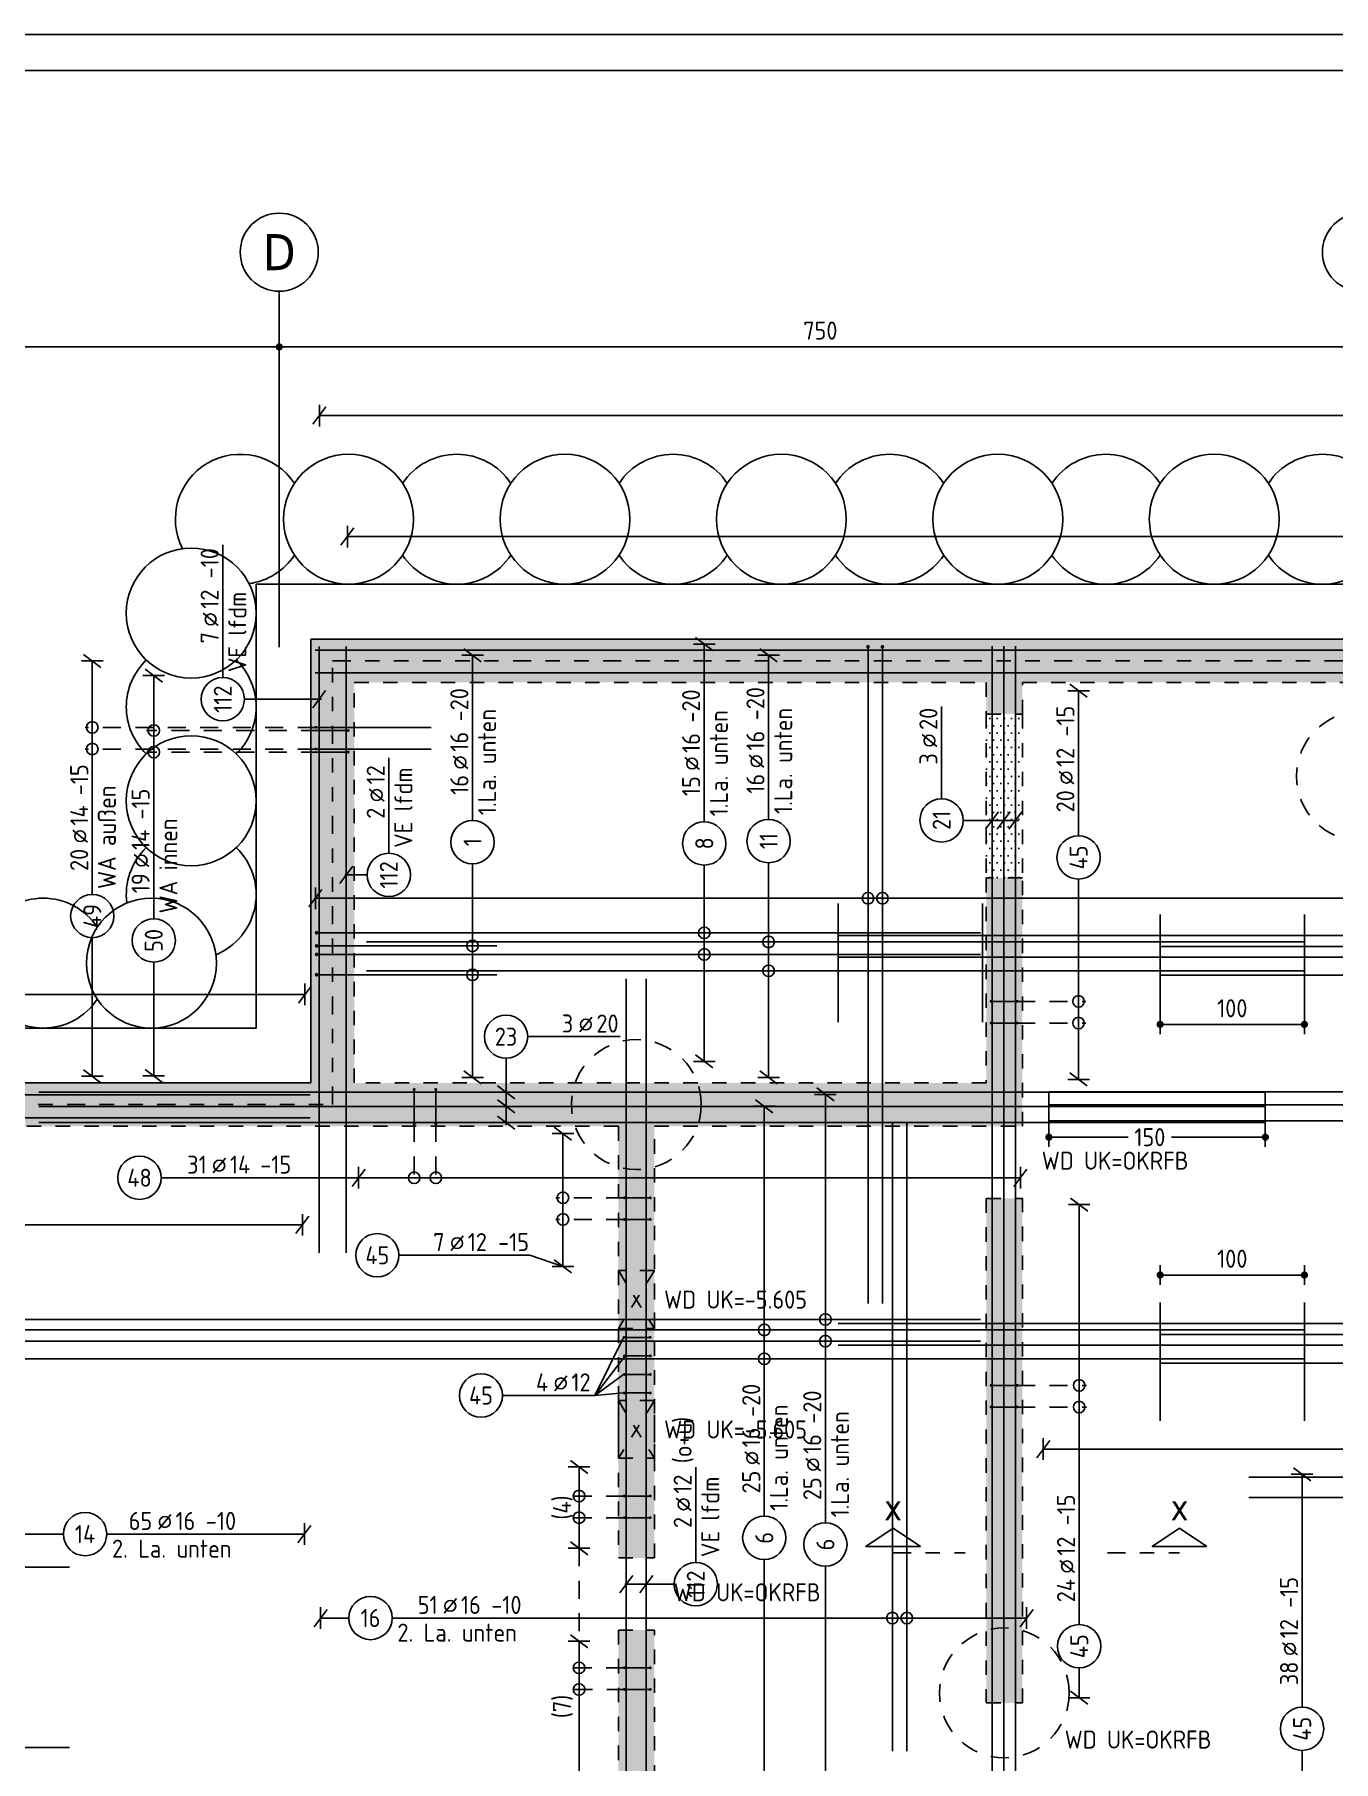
# Model space of a CAD drawing. Extents: x -45 to 98, y -32 to 51.
# Drawn here: x 20.07 to 29.08, y 32.59 to 44.55 of the extents above; entities that cross this region are included whole.
import ezdxf
from ezdxf.enums import TextEntityAlignment as Align

# ---------------------------------------------------------------- set-up
doc = ezdxf.new("R2010")
doc.units = 0
doc.header["$LTSCALE"] = 0.5
for name, pattern in [('AUSGEZOGEN', [1000.01, 1000, 0.01]), ('DASHDOTSMALL', [1.05, 0.5, -0.25, 0.05, -0.25]), ('DIVIDE2', [0.625, 0.25, -0.125, 0, -0.125, 0, -0.125]), ('DOT', [0.175, 0.05, -0.125]), ('PUNKT', [0.175, 0.05, -0.125]), ('STRICHPUNKT2', [0.55, 0.25, -0.125, 0.05, -0.125]), ('VERDECKT', [0.375, 0.25, -0.125])]:
    doc.linetypes.add(name, pattern=pattern)
for name, color, linetype in [('2.UG', 7, 'Continuous'), ('ACHSEN', 7, 'Continuous'), ('AFB', 7, 'Continuous'), ('BETON', 7, 'Continuous'), ('Brüstung 2.UG', 7, 'Continuous'), ('Gründungspfähle', 7, 'Continuous'), ('MASSE', 7, 'Continuous'), ('OBJEKT', 7, 'Continuous'), ('RAHMEN', 7, 'Continuous'), ('RND', 7, 'Continuous'), ('RND-1', 7, 'Continuous'), ('SCHNITTE', 7, 'Continuous'), ('SCHRAFF', 7, 'Continuous'), ('WD', 7, 'Continuous')]:
    doc.layers.add(name, color=color, linetype=linetype)
doc.layers.add('NOPLOT', color=7, linetype='Continuous', plot=False)
doc.layers.add('Verbau', color=7, linetype='Continuous', plot=False)
doc.styles.add('helv', font='tahoma.ttf')
doc.styles.add('txt', font='isocp.shx')
doc.dimstyles.new('DOT_I', dxfattribs={"dimscale": 0.5, "dimtxt": 0.25, "dimasz": 0.25, "dimexe": 0.1, "dimexo": 0.3, "dimgap": 0.1, "dimtad": 1, "dimdec": 3, "dimzin": 3, "dimtxsty": 'txt', "dimblk": 'DOT', "dimblk1": 'DOT', "dimblk2": 'DOT', "dimsah": 1, "dimcen": 0.1, "dimse1": 1, "dimse2": 1, "dimazin": 0, "dimtfac": 1, "dimtdec": 4, "dimtix": 1, "dimtmove": 2, "dimatfit": 3, "dimfxl": 0, "dimtvp": 1, "dimtolj": 1, "dimtzin": 0, "dimarcsym": 0})
pattern_1 = [(0, (-1.49329, 1.68888), (0.0396875, 0.079375), [0, -0.079375])]

# ---------------------------------------------------------------- blocks, each defined once
blk = doc.blocks.new('DOT')
at = {"layer": 'MASSE', "color": 7, "linetype": 'Continuous'}
for p, q in [((0, 0), (-1, 0)), ((0, 0.54), (0, -0.54))]:
    blk.add_line(p, q, dxfattribs=at)
at = {"layer": 'MASSE', "color": 7, "linetype": 'Continuous', "const_width": 0.2}
blk.add_lwpolyline([(-0.1, 0, 1), (0.1, 0, 1)], format="xyb", close=True, dxfattribs=at)
blk = doc.blocks.new('*D17')
at = {"layer": 'Defpoints', "color": 0, "linetype": 'AUSGEZOGEN', "transparency": 16777216}
for p in [(14.27, 42.386), (21.77, 42.386), (21.77, 42.386)]:
    blk.add_point(p, dxfattribs=at)
at = {"layer": 'MASSE', "color": 0, "linetype": 'AUSGEZOGEN', "lineweight": -2, "transparency": 16777216}
blk.add_line((14.395, 42.386), (21.645, 42.386), dxfattribs=at)
at = {"layer": 'MASSE', "color": 0, "linetype": 'AUSGEZOGEN', "lineweight": -2, "transparency": 16777216, "xscale": 0.125, "yscale": 0.125, "zscale": 0.125, "rotation": 180}
blk.add_blockref('DOT', (14.27, 42.386), dxfattribs=at)
at = {"layer": 'MASSE', "color": 0, "linetype": 'AUSGEZOGEN', "lineweight": -2, "transparency": 16777216, "xscale": 0.125, "yscale": 0.125, "zscale": 0.125}
blk.add_blockref('DOT', (21.77, 42.386), dxfattribs=at)
at = {"layer": 'MASSE', "color": 0, "linetype": 'AUSGEZOGEN', "transparency": 16777216, "insert": (18.02, 42.499), "char_height": 0.125, "attachment_point": 5, "style": 'txt'}
blk.add_mtext('\\A1;750', dxfattribs=at)
blk = doc.blocks.new('*D18')
at = {"layer": 'Defpoints', "color": 0, "linetype": 'AUSGEZOGEN', "transparency": 16777216}
for p in [(21.77, 42.386), (29.27, 42.386), (29.27, 42.386)]:
    blk.add_point(p, dxfattribs=at)
at = {"layer": 'MASSE', "color": 0, "linetype": 'AUSGEZOGEN', "lineweight": -2, "transparency": 16777216}
blk.add_line((21.895, 42.386), (29.145, 42.386), dxfattribs=at)
at = {"layer": 'MASSE', "color": 0, "linetype": 'AUSGEZOGEN', "lineweight": -2, "transparency": 16777216, "xscale": 0.125, "yscale": 0.125, "zscale": 0.125, "rotation": 180}
blk.add_blockref('DOT', (21.77, 42.386), dxfattribs=at)
at = {"layer": 'MASSE', "color": 0, "linetype": 'AUSGEZOGEN', "lineweight": -2, "transparency": 16777216, "xscale": 0.125, "yscale": 0.125, "zscale": 0.125}
blk.add_blockref('DOT', (29.27, 42.386), dxfattribs=at)
at = {"layer": 'MASSE', "color": 0, "linetype": 'AUSGEZOGEN', "transparency": 16777216, "insert": (25.52, 42.499), "char_height": 0.125, "attachment_point": 5, "style": 'txt'}
blk.add_mtext('\\A1;750', dxfattribs=at)
blk = doc.blocks.new('lei_gre')
at = {"layer": 'RND', "color": 7, "linetype": 'Continuous'}
for p, q in [((-0.09, -0.12), (0.09, 0.12)), ((0, 0.15), (0, -0.15))]:
    blk.add_line(p, q, dxfattribs=at)
blk = doc.blocks.new('RND_LEI')
at = {"layer": 'RND', "color": 7, "linetype": 'Continuous'}
blk.add_line((1.022, 0.066), (1.19, 0.27), dxfattribs=at)
for centre, radius in [((0, 0), 0.3), ((1.106, 0.168), 0.075)]:
    blk.add_circle(centre, radius, dxfattribs=at)
at = {"layer": 'RND', "color": 7, "linetype": 'Continuous', "style": 'txt'}
blk.add_attdef('ANZ', text='', height=0.25, dxfattribs=at).set_placement((0.931, 0.057), align=Align.RIGHT)
for tag, p in [('DUM', (1.253, 0.057)), ('ABSTD', (1.674, 0.057)), ('POSTXT', (0.374, -0.327))]:
    blk.add_attdef(tag, p, '', height=0.25, dxfattribs=at)
blk.add_attdef('POSL', text='', height=0.25, dxfattribs=at).set_placement((0, 0), align=Align.MIDDLE)
blk = doc.blocks.new('*D35')
at = {"layer": 'Defpoints', "color": 0, "linetype": 'AUSGEZOGEN', "transparency": 16777216}
for p in [(27.875, 37.693), (28.875, 37.693), (28.875, 37.693)]:
    blk.add_point(p, dxfattribs=at)
at = {"layer": 'MASSE', "color": 0, "linetype": 'AUSGEZOGEN', "lineweight": -2, "transparency": 16777216}
blk.add_line((28, 37.693), (28.75, 37.693), dxfattribs=at)
at = {"layer": 'MASSE', "color": 0, "linetype": 'AUSGEZOGEN', "lineweight": -2, "transparency": 16777216, "xscale": 0.125, "yscale": 0.125, "zscale": 0.125, "rotation": 180}
blk.add_blockref('DOT', (27.875, 37.693), dxfattribs=at)
at = {"layer": 'MASSE', "color": 0, "linetype": 'AUSGEZOGEN', "lineweight": -2, "transparency": 16777216, "xscale": 0.125, "yscale": 0.125, "zscale": 0.125}
blk.add_blockref('DOT', (28.875, 37.693), dxfattribs=at)
at = {"layer": 'MASSE', "color": 0, "linetype": 'AUSGEZOGEN', "transparency": 16777216, "insert": (28.375, 37.805), "char_height": 0.125, "attachment_point": 5, "style": 'txt'}
blk.add_mtext('\\A1;100', dxfattribs=at)
blk = doc.blocks.new('*D36')
at = {"layer": 'Defpoints', "color": 0, "linetype": 'AUSGEZOGEN', "transparency": 16777216}
for p in [(27.875, 35.957), (28.875, 35.957), (28.875, 35.957)]:
    blk.add_point(p, dxfattribs=at)
at = {"layer": 'MASSE', "color": 0, "linetype": 'AUSGEZOGEN', "lineweight": -2, "transparency": 16777216}
blk.add_line((28, 35.957), (28.75, 35.957), dxfattribs=at)
at = {"layer": 'MASSE', "color": 0, "linetype": 'AUSGEZOGEN', "lineweight": -2, "transparency": 16777216, "xscale": 0.125, "yscale": 0.125, "zscale": 0.125, "rotation": 180}
blk.add_blockref('DOT', (27.875, 35.957), dxfattribs=at)
at = {"layer": 'MASSE', "color": 0, "linetype": 'AUSGEZOGEN', "lineweight": -2, "transparency": 16777216, "xscale": 0.125, "yscale": 0.125, "zscale": 0.125}
blk.add_blockref('DOT', (28.875, 35.957), dxfattribs=at)
at = {"layer": 'MASSE', "color": 0, "linetype": 'AUSGEZOGEN', "transparency": 16777216, "insert": (28.375, 36.07), "char_height": 0.125, "attachment_point": 5, "style": 'txt'}
blk.add_mtext('\\A1;100', dxfattribs=at)
blk = doc.blocks.new('*D43')
at = {"layer": 'Defpoints', "color": 0, "linetype": 'AUSGEZOGEN', "transparency": 16777216}
for p in [(27.104, 36.912), (27.104, 36.912), (28.604, 36.912)]:
    blk.add_point(p, dxfattribs=at)
at = {"layer": 'MASSE', "color": 0, "linetype": 'AUSGEZOGEN', "lineweight": -2, "transparency": 16777216}
for p, q in [((27.229, 36.912), (27.654, 36.912)), ((28.479, 36.912), (27.954, 36.912))]:
    blk.add_line(p, q, dxfattribs=at)
at = {"layer": 'MASSE', "color": 0, "linetype": 'AUSGEZOGEN', "lineweight": -2, "transparency": 16777216, "xscale": 0.125, "yscale": 0.125, "zscale": 0.125, "rotation": 180}
blk.add_blockref('DOT', (27.104, 36.912), dxfattribs=at)
at = {"layer": 'MASSE', "color": 0, "linetype": 'AUSGEZOGEN', "lineweight": -2, "transparency": 16777216, "xscale": 0.125, "yscale": 0.125, "zscale": 0.125}
blk.add_blockref('DOT', (28.604, 36.912), dxfattribs=at)
at = {"layer": 'MASSE', "color": 0, "linetype": 'AUSGEZOGEN', "transparency": 16777216, "insert": (27.804, 36.912), "char_height": 0.125, "attachment_point": 5, "style": 'txt'}
blk.add_mtext('\\A1;150', dxfattribs=at)
blk = doc.blocks.new('A0-38-5')
at = {"layer": 'RAHMEN'}
blk.add_line((156.9, 89.1), (0, 89.1), dxfattribs=at)
at = {"layer": 'RAHMEN', "color": 5}
blk.add_line((156.4, 88.6), (2, 88.6), dxfattribs=at)
blk = doc.blocks.new('SCHN-2')
at = {"layer": 'SCHNITTE', "color": 6, "linetype": 'Continuous'}
blk.add_lwpolyline([(0.378, 0.088), (0, 0.34), (-0.378, 0.088)], close=True, dxfattribs=at)
at = {"layer": 'SCHNITTE', "color": 1, "linetype": 'DASHDOTSMALL', "style": 'helv'}
blk.add_attdef('SCHN-2', text='', height=0.35, dxfattribs=at).set_placement((0, 0.45), align=Align.CENTER)

msp = doc.modelspace()

# ---------------------------------------------------------------- hatches: boundary and pattern name
at = {"layer": 'Brüstung 2.UG', "linetype": 'DOT'}
h = msp.add_hatch(dxfattribs=at)
h.set_pattern_fill('DOTS', color=102, scale=0.8, double=1)
h.set_pattern_definition([(0, (-77.654074, 499.4113), (0.025, 0.05), [0, -0.05])])
h.paths.add_polyline_path([(26.9202, 39.8424), (26.6702, 39.8424), (26.6702, 38.7074), (26.9202, 38.7074)])
at = {"layer": 'SCHRAFF', "linetype": 'AUSGEZOGEN'}
h = msp.add_hatch(dxfattribs=at)
h.set_pattern_fill('DOTS', scale=0.05, double=1)
h.set_pattern_definition(pattern_1)
h.paths.add_polyline_path([(8.1452, 36.9874), (8.8102, 36.9874), (8.8102, 37.2874), (7.6802, 37.2874), (7.6802, 38.6474), (15.1502, 38.6474), (15.1502, 37.2874), (14.9502, 37.2874), (14.9502, 36.9874), (17.5702, 36.9874), (17.5702, 33.9874), (17.8202, 33.9874), (17.8202, 36.9874), (24.1202, 36.9874), (24.1202, 33.9974), (24.3702, 33.9974), (24.3702, 36.9874), (26.9202, 36.9874), (26.9202, 38.7074), (26.6702, 38.7074), (26.6702, 37.2874), (22.2902, 37.2874), (22.2902, 40.0624), (26.6702, 40.0624), (26.6702, 39.8424), (26.9202, 39.8424), (26.9202, 40.0624), (29.1452, 40.0624), (29.1452, 39.0124), (29.3952, 39.0124), (29.3952, 40.0624), (37.9202, 40.0624), (37.9202, 37.2874), (29.3952, 37.2874), (29.3952, 37.8774), (29.1452, 37.8774), (29.1452, 36.9874), (31.6452, 36.9874), (31.6452, 36.8024), (31.8952, 36.8024), (31.8952, 36.9874), (39.8702, 36.9874), (39.8702, 28.5624), (31.8952, 28.5624), (31.8952, 33.7124), (31.6452, 33.7124), (31.6452, 28.5624), (29.3952, 28.5624), (29.3952, 29.0124), (29.1452, 29.0124), (29.1452, 25.4783), (29.3952, 25.4783), (29.3952, 28.2624), (36.6452, 28.2624), (36.6452, 25.4783), (36.8952, 25.4783), (36.8952, 28.2624), (39.1452, 28.2624), (39.1452, 25.4783), (39.3952, 25.4783), (39.3952, 28.2624), (42.8702, 28.2624), (42.8702, 25.4783), (43.1702, 25.4783), (43.1702, 28.5624), (40.1702, 28.5624), (40.1702, 40.3624), (21.9902, 40.3624), (21.9902, 37.2874), (15.4502, 37.2874), (15.4502, 38.9474), (7.3802, 38.9474), (7.3802, 36.3474), (4.1702, 36.3474), (4.1702, 25.4783), (4.4702, 25.4783), (4.4702, 28.2624), (7.8952, 28.2624), (7.8952, 25.4783), (8.1452, 25.4783), (8.1452, 29.2374), (7.8952, 29.2374), (7.8952, 28.5624), (4.4702, 28.5624), (4.4702, 36.0474), (7.8952, 36.0474), (7.8952, 34.9724), (8.1452, 34.9724)])
h.paths.add_polyline_path([(38.2202, 37.2874), (38.2202, 40.0624), (39.8702, 40.0624), (39.8702, 37.2874)], flags=16)
h = msp.add_hatch(dxfattribs=at)
h.set_pattern_fill('DOTS', scale=0.05, double=1)
h.set_pattern_definition(pattern_1)
h.paths.add_polyline_path([(26.9202, 36.4874), (26.6702, 36.4874), (26.6702, 32.9924), (26.9202, 32.9924)])
h.paths.add_polyline_path([(21.6002, 32.4624), (20.3402, 32.4624), (20.3402, 32.1624), (21.6002, 32.1624)])
h.paths.add_polyline_path([(24.5652, 32.4624), (24.3702, 32.4624), (24.3702, 33.4974), (24.1202, 33.4974), (24.1202, 32.4624), (23.6102, 32.4624), (23.6102, 32.1624), (24.5652, 32.1624)])
h.paths.add_polyline_path([(26.8253, 32.4624), (25.5752, 32.4624), (25.5752, 32.1624), (26.2406, 32.1624)])
h.paths.add_polyline_path([(26.9202, 32.4624), (26.8253, 32.4624), (26.2406, 32.1624), (26.6202, 32.1624), (26.6202, 31.7674), (26.9202, 31.7674)])
h.paths.add_polyline_path([(26.9202, 30.3135), (26.9202, 30.6324), (26.6202, 30.6324), (26.6202, 30.3224), (26.0452, 30.3224), (26.0452, 30.0224), (26.6202, 30.0224), (26.6202, 29.9869)])
h.paths.add_polyline_path([(26.9202, 30.3135), (26.6202, 29.9869), (26.6202, 28.5624), (25.3119, 28.5624), (25.0363, 28.2624), (26.6202, 28.2624), (26.6202, 25.4783), (26.9202, 25.4783)])

# ---------------------------------------------------------------- linework, layer by layer
at = {"layer": '2.UG', "color": 7, "linetype": 'DOT'}
for p, q in [((22.2902, 37.2874), (22.2902, 40.0624)), ((22.2902, 40.0624), (26.6702, 40.0624)), ((26.6702, 40.0624), (26.6702, 39.8424)), ((26.9202, 39.8424), (26.9202, 40.0624)), ((26.9202, 40.0624), (29.1452, 40.0624)), ((26.6702, 39.8424), (26.9202, 39.8424)), ((26.9202, 38.7074), (26.6702, 38.7074)), ((26.6702, 38.7074), (26.6702, 37.2874)), ((26.9202, 36.9874), (26.9202, 38.7074)), ((26.6702, 37.2874), (22.2902, 37.2874)), ((17.8202, 36.9874), (24.1202, 36.9874)), ((24.1202, 36.9874), (24.1202, 33.9974)), ((24.3702, 36.9874), (26.9202, 36.9874)), ((24.3702, 33.9974), (24.3702, 36.9874)), ((26.6702, 36.4874), (26.6702, 32.9924)), ((26.6702, 36.4874), (26.9202, 36.4874)), ((26.9202, 32.9924), (26.9202, 36.4874)), ((24.1202, 33.9974), (24.3702, 33.9974)), ((24.1202, 33.4974), (24.3702, 33.4974)), ((24.1202, 33.4974), (24.1202, 32.4624)), ((24.3702, 32.4624), (24.3702, 33.4974)), ((26.6702, 32.9924), (26.9202, 32.9924))]:
    msp.add_line(p, q, dxfattribs=at)
msp.add_lwpolyline([(7.3802, 36.3474), (7.3802, 36.3474), (7.3802, 38.9474), (15.4502, 38.9474), (15.4502, 37.2874), (21.9902, 37.2874), (21.9902, 40.3624), (40.1702, 40.3624), (40.1702, 28.5624), (43.1702, 28.5624), (43.1702, 25.4783)], dxfattribs=at)
at = {"layer": 'ACHSEN', "color": 140, "linetype": 'AUSGEZOGEN'}
msp.add_line((21.7702, 42.7715), (21.7702, 40.3055), dxfattribs=at)
at = {"layer": 'ACHSEN', "color": 7, "linetype": 'AUSGEZOGEN'}
for centre in [(21.7702, 43.042), (29.2702, 43.042)]:
    msp.add_circle(centre, 0.2705, dxfattribs=at)
at = {"layer": 'AFB', "color": 1, "linetype": 'DIVIDE2'}
for p, q in [((22.1402, 37.1374), (22.1402, 40.2124)), ((22.1402, 40.2124), (40.0202, 40.2124)), ((15.3002, 37.1374), (22.1402, 37.1374))]:
    msp.add_line(p, q, dxfattribs=at)
at = {"layer": 'BETON', "color": 6, "linetype": 'AUSGEZOGEN'}
for p, q in [((40.1702, 40.3624), (21.9902, 40.3624)), ((21.9902, 40.3624), (21.9902, 37.2874)), ((21.9902, 37.2874), (15.4502, 37.2874))]:
    msp.add_line(p, q, dxfattribs=at)
at = {"layer": 'Brüstung 2.UG', "color": 102, "linetype": 'DOT'}
for p, q in [((26.6702, 39.8424), (26.6702, 38.7074)), ((26.9202, 39.8424), (26.9202, 38.7074))]:
    msp.add_line(p, q, dxfattribs=at)
at = {"layer": 'Gründungspfähle', "color": 171, "linetype": 'VERDECKT'}
for centre in [(29.2702, 39.4124), (24.2452, 37.1374), (26.7952, 33.0624)]:
    msp.add_circle(centre, 0.45, dxfattribs=at)
at = {"layer": 'NOPLOT', "color": 191, "linetype": 'AUSGEZOGEN'}
for p, q in [((25.6434, 38.53), (25.6434, 37.7095)), ((26.6434, 38.53), (26.6434, 37.7095)), ((27.8748, 38.4544), (27.8748, 37.6339)), ((28.8748, 38.4544), (28.8748, 37.6339)), ((27.1039, 37.2267), (27.1039, 36.9157)), ((28.6039, 37.2267), (28.6039, 36.9157)), ((27.8748, 35.7665), (27.8748, 34.9461)), ((28.8748, 35.7665), (28.8748, 34.9461)), ((19.307, 33.9332), (20.3157, 33.9332)), ((19.307, 32.6832), (20.3157, 32.6832))]:
    msp.add_line(p, q, dxfattribs=at)
at = {"layer": 'OBJEKT', "color": 7, "linetype": 'AUSGEZOGEN'}
for p, q in [((40.5502, 40.7424), (21.6102, 40.7424)), ((21.6102, 40.7424), (21.6102, 37.6674)), ((21.6102, 37.6674), (15.8302, 37.6674))]:
    msp.add_line(p, q, dxfattribs=at)
at = {"layer": 'RND', "color": 7, "linetype": 'AUSGEZOGEN'}
for p, q in [((22.0488, 41.9104), (31.8026, 41.9104)), ((22.243, 41.0722), (31.6992, 41.0722)), ((21.3788, 40.0958), (21.3788, 41.0149)), ((24.7157, 40.3278), (24.7157, 39.097)), ((20.4746, 38.5939), (20.4746, 40.2115)), ((23.1096, 40.2505), (23.1096, 39.1054)), ((25.1616, 40.2505), (25.1616, 39.1131)), ((20.9005, 38.425), (20.9005, 40.1097)), ((27.3096, 38.9997), (27.3096, 40.0046)), ((26.3602, 39.2562), (26.3602, 39.8962)), ((22.5295, 38.8787), (22.5295, 39.5387)), ((20.4746, 38.5939), (20.4746, 39.0915)), ((23.1096, 38.8054), (23.1096, 37.3262)), ((24.7157, 38.797), (24.7157, 37.4366)), ((25.1616, 38.8131), (25.1616, 37.3262)), ((27.3096, 37.312), (27.3096, 38.6997)), ((22.0211, 38.5665), (30.4193, 38.5665)), ((20.4746, 37.3334), (20.4746, 38.2939)), ((20.9005, 37.3362), (20.9005, 38.125)), ((17.9587, 37.9009), (21.9486, 37.9009)), ((23.4919, 37.6082), (24.1319, 37.6082)), ((25.555, 37.2083), (25.555, 34.2405)), ((25.1318, 37.1262), (25.1318, 34.2866)), ((23.7365, 36.9366), (23.7365, 36.0164)), ((20.9517, 36.6308), (21.858, 36.6308)), ((22.3202, 36.6308), (21.3196, 36.6308)), ((26.9069, 36.6308), (22.3202, 36.6308)), ((27.314, 36.4448), (27.314, 33.5356)), ((18.4966, 36.3047), (21.9305, 36.3047)), ((22.6, 36.094), (23.5062, 36.094)), ((23.7365, 36.0164), (23.5062, 36.094)), ((23.3183, 35.1226), (23.9583, 35.1226)), ((27.0645, 34.751), (35.3234, 34.751)), ((23.8478, 34.628), (23.8478, 34.0646)), ((24.6568, 34.6256), (24.6568, 33.9656)), ((28.8591, 34.5768), (28.8591, 32.9642)), ((15.5391, 34.1625), (20.2745, 34.1625)), ((20.5745, 34.1625), (21.9447, 34.1625)), ((25.1318, 33.9866), (25.1318, 32.2673)), ((25.555, 33.9405), (25.555, 32.3972)), ((22.0568, 33.581), (22.2525, 33.581)), ((22.5525, 33.581), (26.95, 33.581)), ((23.8478, 33.4206), (23.8478, 32.5162)), ((27.314, 33.2356), (27.314, 33.0289)), ((28.8591, 32.6642), (28.8591, 29.0635))]:
    msp.add_line(p, q, dxfattribs=at)
at = {"layer": 'RND', "color": 102, "linetype": 'AUSGEZOGEN'}
for p, q in [((21.5288, 39.9458), (22.0637, 39.9458)), ((26.5102, 39.1062), (26.8926, 39.1062)), ((22.3795, 38.7287), (22.2257, 38.7287)), ((23.3419, 37.4582), (23.3419, 36.9985)), ((24.1566, 35.5253), (23.9583, 35.1226)), ((24.1666, 35.3969), (23.9583, 35.1226)), ((23.9583, 35.1226), (24.1566, 35.2685)), ((23.9583, 35.1226), (24.1566, 35.1401)), ((24.5068, 33.8156), (24.1659, 33.8156))]:
    msp.add_line(p, q, dxfattribs=at)
at = {"layer": 'RND', "color": 102, "linetype": 'VERDECKT'}
for p, q in [((22.0229, 39.7508), (20.4246, 39.7508)), ((22.0477, 39.7289), (20.8505, 39.7289)), ((22.0229, 39.6008), (20.4246, 39.6008)), ((22.0477, 39.5789), (20.8505, 39.5789)), ((26.8841, 37.8525), (27.3596, 37.8525)), ((26.8841, 37.7025), (27.3596, 37.7025)), ((22.7052, 37.0042), (22.7052, 36.5808)), ((22.8552, 37.0042), (22.8552, 36.5808)), ((24.1616, 36.4923), (23.6865, 36.4923)), ((24.1616, 36.3423), (23.6865, 36.3423)), ((26.8841, 35.1926), (27.364, 35.1926)), ((26.8841, 35.0426), (27.364, 35.0426)), ((24.1616, 34.4262), (23.7978, 34.4262)), ((24.1616, 34.2762), (23.7978, 34.2762)), ((24.1616, 33.2363), (23.7978, 33.2363)), ((24.1666, 33.0863), (23.7978, 33.0863))]:
    msp.add_line(p, q, dxfattribs=at)
at = {"layer": 'RND', "color": 7, "linetype": 'VERDECKT'}
msp.add_line((23.8478, 34.0646), (23.8478, 33.4206), dxfattribs=at)
at = {"layer": 'RND', "color": 7, "linetype": 'AUSGEZOGEN'}
for points, const_width in [([(25.8442, 40.3094, 1), (25.8567, 40.3094, 1)], 0.0125), ([(25.9442, 40.3094, 1), (25.9567, 40.3094, 1)], 0.0125), ([(22.0179, 39.7508, 1), (22.0279, 39.7508, 1)], 0.01), ([(22.2427, 39.7289, 1), (22.2527, 39.7289, 1)], 0.01), ([(22.0179, 39.6008, 1), (22.0279, 39.6008, 1)], 0.01), ([(22.2427, 39.5789, 1), (22.2527, 39.5789, 1)], 0.01), ([(22.0228, 38.3278, 1), (22.0353, 38.3278, 1)], 0.0125), ([(22.0228, 38.2368, 1), (22.0353, 38.2368, 1)], 0.0125), ([(22.0228, 38.1778, 1), (22.0353, 38.1778, 1)], 0.0125), ([(22.0228, 38.0368, 1), (22.0353, 38.0368, 1)], 0.0125), ([(26.6991, 37.8525, 1), (26.7091, 37.8525, 1)], 0.01), ([(26.8791, 37.8525, 1), (26.8891, 37.8525, 1)], 0.01), ([(26.6991, 37.7025, 1), (26.7091, 37.7025, 1)], 0.01), ([(26.8791, 37.7025, 1), (26.8891, 37.7025, 1)], 0.01), ([(22.7002, 37.2421, 1), (22.7102, 37.2421, 1)], 0.01), ([(22.8502, 37.2421, 1), (22.8602, 37.2421, 1)], 0.01), ([(22.7002, 37.0042, 1), (22.7102, 37.0042, 1)], 0.01), ([(22.8502, 37.0042, 1), (22.8602, 37.0042, 1)], 0.01), ([(24.1566, 36.4923, 1), (24.1666, 36.4923, 1)], 0.01), ([(24.3366, 36.4923, 1), (24.3466, 36.4923, 1)], 0.01), ([(24.1566, 36.3423, 1), (24.1666, 36.3423, 1)], 0.01), ([(24.3366, 36.3423, 1), (24.3466, 36.3423, 1)], 0.01), ([(24.1566, 35.5253, 1), (24.1666, 35.5253, 1)], 0.01), ([(24.3366, 35.5253, 1), (24.3466, 35.5253, 1)], 0.01), ([(24.1566, 35.3969, 1), (24.1666, 35.3969, 1)], 0.01), ([(24.3366, 35.3969, 1), (24.3466, 35.3969, 1)], 0.01), ([(24.1566, 35.2685, 1), (24.1666, 35.2685, 1)], 0.01), ([(24.3366, 35.2685, 1), (24.3466, 35.2685, 1)], 0.01), ([(26.6991, 35.1926, 1), (26.7091, 35.1926, 1)], 0.01), ([(26.8791, 35.1926, 1), (26.8891, 35.1926, 1)], 0.01), ([(24.1566, 35.1401, 1), (24.1666, 35.1401, 1)], 0.01), ([(24.3366, 35.1401, 1), (24.3466, 35.1401, 1)], 0.01), ([(26.6991, 35.0426, 1), (26.7091, 35.0426, 1)], 0.01), ([(26.8791, 35.0426, 1), (26.8891, 35.0426, 1)], 0.01), ([(24.1566, 34.4262, 1), (24.1666, 34.4262, 1)], 0.01), ([(24.3366, 34.4262, 1), (24.3466, 34.4262, 1)], 0.01), ([(24.1566, 34.2762, 1), (24.1666, 34.2762, 1)], 0.01), ([(24.3366, 34.2762, 1), (24.3466, 34.2762, 1)], 0.01), ([(24.1566, 33.2363, 1), (24.1666, 33.2363, 1)], 0.01), ([(24.3366, 33.2363, 1), (24.3466, 33.2363, 1)], 0.01), ([(24.1566, 33.0863, 1), (24.1666, 33.0863, 1)], 0.01), ([(24.3366, 33.0863, 1), (24.3466, 33.0863, 1)], 0.01)]:
    msp.add_lwpolyline(points, format="xyb", close=True, dxfattribs=dict(at, const_width=const_width))
at = {"layer": 'RND', "color": 1, "linetype": 'AUSGEZOGEN'}
for points in [[(22.0193, 40.2862), (40.0973, 40.2862)], [(22.0468, 40.3115), (22.0468, 36.1115)], [(22.2341, 40.3115), (22.2341, 36.1115)], [(25.8505, 40.3094), (25.8505, 35.7594)], [(25.9505, 40.3094), (25.9505, 35.7594)], [(26.7103, 31.3126), (26.7103, 40.3126)], [(26.7914, 31.3126), (26.7914, 40.3126)], [(26.8724, 31.3126), (26.8724, 40.3126)], [(22.0193, 40.129), (40.0973, 40.129)], [(22.0229, 39.7508), (22.8229, 39.7508)], [(22.2477, 39.7289), (22.0477, 39.7289)], [(22.0229, 39.6008), (22.8229, 39.6008)], [(22.2477, 39.5789), (22.0477, 39.5789)], [(22.029, 38.2368), (23.279, 38.2368)], [(22.3748, 38.2642), (28.8748, 38.2642)], [(27.8748, 38.2332), (39.8748, 38.2332)], [(22.3748, 38.0642), (28.8748, 38.0642)], [(22.029, 38.0368), (23.279, 38.0368)], [(24.1749, 32.2083), (24.1749, 38.0083)], [(24.3135, 32.2083), (24.3135, 38.0083)], [(27.8748, 38.0332), (39.8748, 38.0332)], [(26.7041, 37.8525), (26.8841, 37.8525)], [(26.7041, 37.7025), (26.8841, 37.7025)], [(21.9855, 37.2052), (15.0774, 37.2052)], [(28.6039, 37.2228), (20.1039, 37.2228)], [(22.7052, 37.2421), (22.7052, 37.0042)], [(22.8552, 37.2421), (22.8552, 37.0042)], [(27.1039, 37.2267), (40.1039, 37.2267)], [(28.6039, 37.1246), (20.1039, 37.1246)], [(27.1039, 37.1353), (40.1039, 37.1353)], [(21.9855, 37.0449), (7.4636, 37.0449)], [(28.6039, 37.0135), (20.1039, 37.0135)], [(26.0191, 37.0094), (26.0191, 32.6594)], [(26.1191, 37.0094), (26.1191, 32.6594)], [(27.1039, 37.0242), (40.1039, 37.0242)], [(24.1616, 36.4923), (24.3416, 36.4923)], [(24.1616, 36.3423), (24.3416, 36.3423)], [(15.8748, 35.5763), (28.8748, 35.5763)], [(27.8748, 35.5453), (39.8748, 35.5453)], [(24.1616, 35.5253), (24.3416, 35.5253)], [(15.8748, 35.3763), (28.8748, 35.3763)], [(24.1616, 35.3969), (24.3416, 35.3969)], [(27.8748, 35.3453), (39.8748, 35.3453)], [(24.1616, 35.2685), (24.3416, 35.2685)], [(26.7041, 35.1926), (26.8841, 35.1926)], [(24.1616, 35.1401), (24.3416, 35.1401)], [(26.7041, 35.0426), (26.8841, 35.0426)], [(28.4904, 34.5558), (32.4904, 34.5558)], [(24.1616, 34.4262), (24.3416, 34.4262)], [(28.4904, 34.4162), (32.4904, 34.4162)], [(24.1616, 34.2762), (24.3416, 34.2762)], [(24.1616, 33.2363), (24.3416, 33.2363)], [(24.1616, 33.0863), (24.3416, 33.0863)]]:
    msp.add_lwpolyline(points, dxfattribs=at)
at = {"layer": 'RND', "color": 7, "linetype": 'AUSGEZOGEN'}
for centre in [(20.4746, 39.7508), (20.9005, 39.7289), (20.4746, 39.6008), (20.9005, 39.5789), (25.8505, 38.5665), (25.9505, 38.5665), (24.7157, 38.3278), (25.1616, 38.2642), (23.1096, 38.2368), (24.7157, 38.1778), (23.1096, 38.0368), (25.1616, 38.0642), (27.3096, 37.8525), (27.3096, 37.7025), (22.7052, 36.6308), (22.8552, 36.6308), (23.7365, 36.4923), (23.7365, 36.3423), (25.555, 35.6493), (25.1318, 35.5763), (25.555, 35.4993), (25.1318, 35.3763), (27.314, 35.1926), (27.314, 35.0426), (23.8478, 34.4262), (23.8478, 34.2762), (26.0191, 33.581), (26.1191, 33.581), (23.8478, 33.2363), (23.8478, 33.0863)]:
    msp.add_circle(centre, 0.04, dxfattribs=at)
at = {"layer": 'RND-1', "color": 7, "linetype": 'AUSGEZOGEN'}
for points in [[(22.029, 38.3278), (26.629, 38.3278)], [(25.6434, 38.3087), (37.6434, 38.3087)], [(22.029, 38.1778), (26.629, 38.1778)], [(25.6434, 38.1587), (37.6434, 38.1587)], [(13.629, 35.6493), (26.629, 35.6493)], [(25.6434, 35.6209), (37.6434, 35.6209)], [(13.629, 35.4993), (26.629, 35.4993)], [(25.6434, 35.4709), (37.6434, 35.4709)]]:
    msp.add_lwpolyline(points, dxfattribs=at)
at = {"layer": 'SCHNITTE', "color": 6, "linetype": 'STRICHPUNKT2'}
for p, q in [((26.0243, 34.0326), (26.5243, 34.0326)), ((27.5098, 34.0326), (28.0098, 34.0326))]:
    msp.add_line(p, q, dxfattribs=at)
at = {"layer": 'Verbau', "color": 171}
for centre in [(22.2502, 41.1924), (23.7502, 41.1924), (25.2502, 41.1924), (26.7502, 41.1924), (28.2502, 41.1924), (21.1602, 40.5424), (21.1602, 39.2424), (20.8843, 38.1174)]:
    msp.add_circle(centre, 0.45, dxfattribs=at)
for centre, start, end in [((21.5002, 41.1924), 33.55731, 206.98016), ((23.0002, 41.1924), 33.55731, 146.44269), ((24.5002, 41.1924), 33.55731, 146.44269), ((26.0002, 41.1924), 33.55731, 146.44269), ((27.5002, 41.1924), 33.55731, 146.44269), ((29.0002, 41.1924), 33.55731, 146.44269), ((21.5002, 41.1924), 277.79379, 326.44269), ((23.0002, 41.1924), 213.55731, 326.44269), ((24.5002, 41.1924), 213.55731, 326.44269), ((26.0002, 41.1924), 213.55731, 326.44269), ((27.5002, 41.1924), 213.55731, 326.44269), ((29.0002, 41.1924), 213.55731, 326.44269), ((21.1602, 39.8924), 133.76174, 226.23826), ((21.1602, 39.8924), 313.76174, 46.23826), ((21.1602, 38.5924), 133.76174, 187.46453), ((21.1602, 38.5924), 292.23446, 46.23826), ((20.1343, 38.1174), 33.55731, 146.44269), ((20.1343, 38.1174), 213.55731, 326.44269)]:
    msp.add_arc(centre, 0.45, start, end, dxfattribs=at)
at = {"layer": 'WD', "color": 7, "linetype": 'PUNKT'}
for p, q in [((24.1202, 35.9874), (24.3702, 35.5874)), ((24.3702, 35.9874), (24.1202, 35.5874)), ((24.1202, 35.0874), (24.3702, 34.6874)), ((24.3702, 35.0874), (24.1202, 34.6874))]:
    msp.add_line(p, q, dxfattribs=at)
for points in [[(24.3702, 35.9874), (24.1202, 35.9874), (24.1202, 35.5874), (24.3702, 35.5874)], [(24.3702, 35.0874), (24.1202, 35.0874), (24.1202, 34.6874), (24.3702, 34.6874)]]:
    msp.add_lwpolyline(points, close=True, dxfattribs=at)

# ---------------------------------------------------------------- block references
at = {"layer": 'RAHMEN', "color": 102, "xscale": 0.5, "yscale": 0.5, "zscale": 0.5}
msp.add_blockref('A0-38-5', (0, 0), dxfattribs=at)
at = {"layer": 'RND', "color": 7, "linetype": 'AUSGEZOGEN', "xscale": 0.5, "yscale": 0.5, "zscale": 0.5}
for p in [(22.0488, 41.9104), (22.243, 41.0722), (22.0211, 38.5665), (21.9486, 37.9009), (21.9305, 36.3047), (27.0645, 34.751), (21.9447, 34.1625), (22.0568, 33.581), (26.95, 33.581)]:
    msp.add_blockref('lei_gre', p, dxfattribs=at)
at = {"layer": 'RND', "color": 7, "linetype": 'AUSGEZOGEN', "xscale": 0.5, "yscale": 0.5, "zscale": 0.5, "rotation": 90}
for p, values in [((21.3788, 39.9458), {'POSL': '112', 'DUM': '12', 'ANZ': '7', 'ABSTD': '-10', 'POSTXT': 'VE lfdm'}), ((23.1096, 38.9554), {'POSL': '1', 'DUM': '16', 'ANZ': '16', 'ABSTD': '-20', 'POSTXT': '1.La. unten'}), ((24.7157, 38.947), {'POSL': '8', 'DUM': '16', 'ANZ': '15', 'ABSTD': '-20', 'POSTXT': '1.La. unten'}), ((25.1616, 38.9631), {'POSL': '11', 'DUM': '16', 'ANZ': '16', 'ABSTD': '-20', 'POSTXT': '1.La. unten'}), ((26.3602, 39.1062), {'POSL': '21', 'DUM': '20', 'ANZ': '3'}), ((27.3096, 38.8497), {'POSL': '45', 'DUM': '12', 'ANZ': '20', 'ABSTD': '-15'}), ((20.4746, 38.4439), {'POSL': '49', 'DUM': '14', 'ANZ': '20', 'ABSTD': '-15', 'POSTXT': 'WA außen'}), ((22.5295, 38.7287), {'POSL': '112', 'DUM': '12', 'ANZ': '2', 'POSTXT': 'VE lfdm'}), ((20.9005, 38.275), {'POSL': '50', 'DUM': '14', 'ANZ': '19', 'ABSTD': '-15', 'POSTXT': 'WA innen'}), ((25.1318, 34.1366), {'POSL': '6', 'DUM': '16', 'ANZ': '25', 'ABSTD': '-20', 'POSTXT': '1.La. unten'}), ((25.555, 34.0905), {'POSL': '6', 'DUM': '16', 'ANZ': '25', 'ABSTD': '-20', 'POSTXT': '1.La. unten'}), ((24.6568, 33.8156), {'POSL': '112', 'DUM': '12', 'ANZ': '2', 'ABSTD': '(o+u)', 'POSTXT': 'VE lfdm'}), ((27.314, 33.3856), {'POSL': '45', 'DUM': '12', 'ANZ': '24', 'ABSTD': '-15'}), ((28.8591, 32.8142), {'POSL': '45', 'DUM': '12', 'ANZ': '38', 'ABSTD': '-15'})]:
    msp.add_blockref('RND_LEI', p, dxfattribs=at).add_auto_attribs(values)
at = {"layer": 'RND', "color": 7, "linetype": 'AUSGEZOGEN', "xscale": 0.5, "yscale": 0.5, "zscale": 0.5}
for p, rotation in [((24.7157, 40.3278), 270), ((20.4746, 40.2115), 90), ((23.1096, 40.2505), 270), ((25.1616, 40.2505), 270), ((20.9005, 40.1097), 90), ((27.3096, 40.0046), 90), ((24.7157, 37.4366), 270), ((20.4746, 37.3334), 90), ((20.9005, 37.3362), 90), ((23.1096, 37.3262), 270), ((25.1616, 37.3262), 270), ((27.3096, 37.312), 90), ((25.555, 37.2083), 270), ((25.1318, 37.1262), 270), ((23.7365, 36.9366), 270), ((22.3202, 36.6308), 180), ((26.9069, 36.6308), 180), ((27.314, 36.4448), 270), ((23.7365, 36.0164), 270), ((23.8478, 34.628), 270), ((28.8591, 34.5768), 270), ((23.8478, 34.0646), 270), ((23.8478, 33.4206), 270), ((27.314, 33.0289), 270)]:
    msp.add_blockref('lei_gre', p, dxfattribs=dict(at, rotation=rotation))
at = {"layer": 'RND', "color": 102, "linetype": 'AUSGEZOGEN', "xscale": 0.5, "yscale": 0.5, "zscale": 0.5}
for p in [(22.0468, 39.9458), (26.7103, 39.1062), (26.7914, 39.1062), (26.8724, 39.1062)]:
    msp.add_blockref('lei_gre', p, dxfattribs=at)
for p, rotation in [((22.2341, 38.7287), 180), ((23.3419, 37.2228), 270), ((23.3419, 37.1246), 270), ((23.3419, 37.0135), 270), ((24.1749, 33.8156), 180), ((24.3135, 33.8156), 180)]:
    msp.add_blockref('lei_gre', p, dxfattribs=dict(at, rotation=rotation))
at = {"layer": 'RND', "color": 7, "linetype": 'AUSGEZOGEN', "xscale": 0.5, "yscale": 0.5, "zscale": 0.5}
for p, values in [((23.3419, 37.6082), {'POSL': '23', 'DUM': '20', 'ANZ': '3'}), ((20.8017, 36.6308), {'POSL': '48', 'DUM': '14', 'ANZ': '31', 'ABSTD': '-15'}), ((22.45, 36.094), {'POSL': '45', 'DUM': '12', 'ANZ': '7', 'ABSTD': '-15'}), ((23.1683, 35.1226), {'POSL': '45', 'DUM': '12', 'ANZ': '4'}), ((20.4245, 34.1625), {'POSL': '14', 'DUM': '16', 'ANZ': '65', 'ABSTD': '-10', 'POSTXT': '2. La. unten'}), ((22.4025, 33.581), {'POSL': '16', 'DUM': '16', 'ANZ': '51', 'ABSTD': '-10', 'POSTXT': '2. La. unten'})]:
    msp.add_blockref('RND_LEI', p, dxfattribs=at).add_auto_attribs(values)
at = {"layer": 'SCHNITTE', "color": 6, "linetype": 'STRICHPUNKT2', "xscale": 0.5, "yscale": 0.5, "zscale": 0.5}
for p in [(26.0243, 34.0326), (28.0098, 34.0326)]:
    msp.add_blockref('SCHN-2', p, dxfattribs=at).add_auto_attribs({'SCHN-2': 'x'})

# ---------------------------------------------------------------- texts
at = {"layer": 'ACHSEN', "color": 6, "linetype": 'AUSGEZOGEN', "style": 'helv'}
msp.add_text('D', height=0.25, dxfattribs=at).set_placement((21.6562, 42.9176))
at = {"layer": 'NOPLOT', "color": 191, "linetype": 'Continuous', "style": 'txt'}
for s, p in [('WD UK=OKRFB', (27.0545, 36.6866)), ('WD UK=-5.605', (24.4374, 35.7246)), ('WD UK=-5.605', (24.4374, 34.8246)), ('WD UK=OKRFB', (24.5045, 33.6966)), ('WD UK=OKRFB', (27.2136, 32.6766))]:
    msp.add_text(s, height=0.125, dxfattribs=at).set_placement(p)
at = {"layer": 'RND', "color": 7, "linetype": 'AUSGEZOGEN', "style": 'txt'}
for s, p in [('(4)', (23.7294, 34.3463)), ('(7)', (23.7294, 32.9684))]:
    msp.add_text(s, height=0.125, rotation=90, dxfattribs=at).set_placement(p, align=Align.MIDDLE)

# ---------------------------------------------------------------- dimensions: what is measured, and where the dimension line sits
at = {"layer": 'MASSE', "color": 7, "linetype": 'AUSGEZOGEN'}
for base, p1, p2, override, picture, middle in [((21.7702, 42.3863), (14.2702, 42.3863), (21.7702, 42.3863), {"dimscale": 0.5, "dimdec": 0, "dimlfac": 100}, '*D17', (18.0202, 42.4988)), ((29.2702, 42.3863), (21.7702, 42.3863), (29.2702, 42.3863), {"dimscale": 0.5, "dimdec": 0, "dimlfac": 100}, '*D18', (25.5202, 42.4988)), ((28.8748, 37.6929), (27.8748, 37.6929), (28.8748, 37.6929), {"dimdec": 0, "dimlfac": 100}, '*D35', (28.3748, 37.8054)), ((28.8748, 35.9572), (27.8748, 35.9572), (28.8748, 35.9572), {"dimdec": 0, "dimlfac": 100}, '*D36', (28.3748, 36.0697))]:
    dim = msp.add_linear_dim(base=base, p1=p1, p2=p2, dimstyle='DOT_I', override=override, dxfattribs=at)
    dim.commit()
    dim.dimension.update_dxf_attribs({"geometry": picture, "text_midpoint": middle})
dim = msp.add_linear_dim(base=(27.1039, 36.9123), p1=(28.6039, 36.9123), p2=(27.1039, 36.9123), dimstyle='DOT_I', override={"dimdec": 0, "dimlfac": 100}, dxfattribs=at)
dim.commit()
dim.dimension.update_dxf_attribs({"geometry": '*D43', "text_midpoint": (27.8043, 36.9123), "dimtype": 160})

doc.saveas('drawing.dxf')
